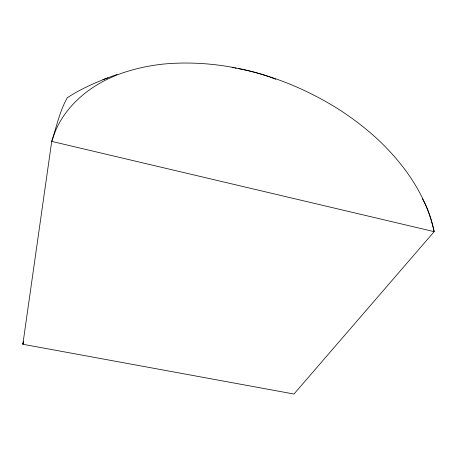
<?xml version="1.0" encoding="UTF-8"?>
<svg xmlns="http://www.w3.org/2000/svg" width="457" height="457" viewBox="0 0 457 457"><rect width="100%" height="100%" fill="white"/><g stroke="black" fill="none" stroke-linecap="round" stroke-linejoin="round"><path stroke-width="0.69" d="M23.547 341.505L22.85 344.258L293.977 394.031L434.15 231.653C431.728 220.297 428.352 208.969 422.457 198.898M23.456 342.253L22.85 344.258L51.721 141.39C56.531 126.795 59.61 111.234 67.299 97.787C79.821 89.481 93.805 83.248 107.818 77.844M102.882 79.678L117.078 74.434M232.082 67.625A146.063 102.271 4.2 0 1 233.47 67.836M234.852 68.053A146.063 102.271 4.2 0 1 236.235 68.287M238.303 68.647A146.063 102.271 4.2 0 1 269.51 76.919M270.144 77.147A146.063 102.271 4.2 0 1 275.771 79.278M54.903 132.239L51.721 141.39L434.15 231.653C426.415 195.333 403.999 163.874 377.231 138.882L376.585 138.3C365.731 128.417 354.078 119.431 341.847 111.314L341.168 110.874C288.841 77.193 225.644 58.228 163.218 64.089L162.458 64.169C148.999 65.705 135.678 68.499 122.842 72.857L122.088 73.109C93.239 83.151 66.728 103.379 54.903 132.239"/></g></svg>
